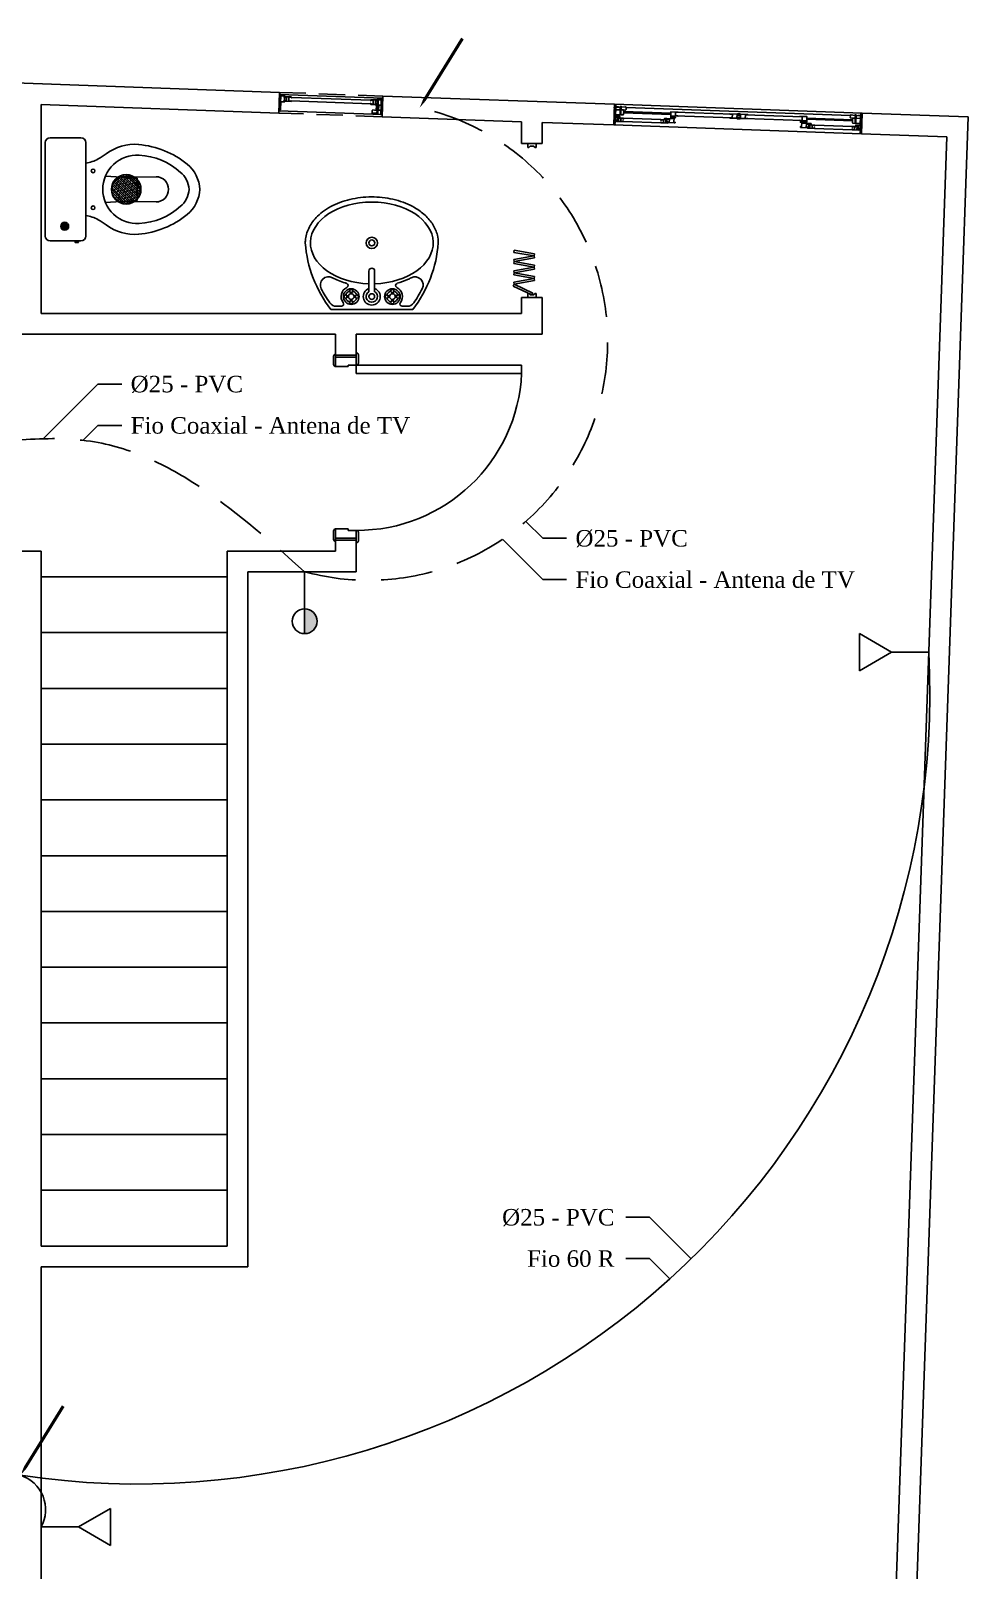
# Model space of a CAD drawing. Header units: millimetres. Extents: x 8900 to 13100, y 733 to 2533.
# Drawn here: x 9525 to 9978, y 1175 to 1920 of the extents above; entities that cross this region are included whole.
import ezdxf
from ezdxf.enums import TextEntityAlignment as Align

# ---------------------------------------------------------------- set-up
doc = ezdxf.new("R2010")
doc.units = ezdxf.units.MM
doc.linetypes.add('DASHED', pattern=[19.05, 12.7, -6.35])
doc.linetypes.add('HIDDEN', pattern=[0.375, 0.25, -0.125])
for name, color, linetype in [('001 - 0.350 Color', 1, 'Continuous'), ('002 - 0.150', 2, 'Continuous'), ('003 - 0.250', 3, 'Continuous'), ('004 - 0.350', 4, 'Continuous'), ('005 - 0.350 Color', 5, 'Continuous'), ('010 - 0.050', 10, 'Continuous')]:
    doc.layers.add(name, color=color, linetype=linetype)
doc.styles.add('style1', font='BOOKOS.TTF')

msp = doc.modelspace()

# ---------------------------------------------------------------- hatches: boundary and pattern name
at = {"layer": '001 - 0.350 Color', "ltscale": 2.5}
msp.add_hatch(color=256, dxfattribs=at).paths.add_polyline_path([(9657.25, 1628.44, 1), (9657.25, 1640.44)])

# ---------------------------------------------------------------- linework, layer by layer
for p, q in [((9657.25, 1640.44), (9657.25, 1658.44)), ((9657.25, 1628.44), (9657.25, 1640.44))]:
    msp.add_line(p, q, dxfattribs=at)
msp.add_circle((9657.25, 1634.44), 6, dxfattribs=at)
at = {"layer": '001 - 0.350 Color', "linetype": 'HIDDEN', "ltscale": 100}
msp.add_arc((9688.13, 1770), 115.75, 254.52484, 77.63857, dxfattribs=at)
msp.add_spline([(9342.25, 1773.44), (9421.91, 1718.8), (9555.57, 1721.27), (9657.25, 1658.44)], degree=3, dxfattribs=at)
at = {"layer": '002 - 0.150', "ltscale": 2.5}
for p, q in [((9412.59, 1898.79), (9645.12, 1890.49)), ((9695.09, 1888.71), (9807.15, 1884.71)), ((9529.75, 1884.6), (9644.77, 1880.5)), ((9529.75, 1783.44), (9529.75, 1884.6)), ((9694.73, 1878.72), (9762.25, 1876.31)), ((9927.07, 1880.43), (9978.34, 1878.61)), ((9949.68, 1057.94), (9978.34, 1878.61)), ((9762.25, 1865.74), (9762.25, 1876.31)), ((9772.25, 1865.74), (9772.25, 1875.95)), ((9772.25, 1875.95), (9806.79, 1874.72)), ((9762.25, 1865.74), (9772.25, 1865.74)), ((9926.71, 1870.44), (9967.99, 1868.97)), ((9940.09, 1069.94), (9967.99, 1868.97)), ((9762.25, 1783.44), (9762.25, 1791.14)), ((9762.25, 1791.14), (9772.25, 1791.14)), ((9772.25, 1773.44), (9772.25, 1791.14)), ((9529.75, 1783.44), (9762.25, 1783.44)), ((9477.25, 1773.44), (9672.25, 1773.44)), ((9672.25, 1763.24), (9672.25, 1773.44)), ((9682.25, 1763.24), (9682.25, 1773.44)), ((9682.25, 1773.44), (9772.25, 1773.44)), ((9672.25, 1668.44), (9672.25, 1673.64)), ((9682.25, 1658.44), (9682.25, 1673.64)), ((9529.75, 1668.44), (9477.25, 1668.44)), ((9529.75, 1331.94), (9529.75, 1668.44)), ((9619.75, 1331.94), (9619.75, 1668.44)), ((9619.75, 1668.44), (9672.25, 1668.44)), ((9529.75, 1655.94), (9619.75, 1655.94)), ((9629.75, 1658.44), (9682.25, 1658.44)), ((9629.75, 1321.94), (9629.75, 1658.44)), ((9529.75, 1628.94), (9619.75, 1628.94)), ((9529.75, 1601.94), (9619.75, 1601.94)), ((9529.75, 1574.94), (9619.75, 1574.94)), ((9529.75, 1547.94), (9619.75, 1547.94)), ((9529.75, 1520.94), (9619.75, 1520.94)), ((9529.75, 1493.94), (9619.75, 1493.94)), ((9529.75, 1466.94), (9619.75, 1466.94)), ((9529.75, 1439.94), (9619.75, 1439.94)), ((9529.75, 1412.94), (9619.75, 1412.94)), ((9529.75, 1385.94), (9619.75, 1385.94)), ((9529.75, 1358.94), (9619.75, 1358.94)), ((9529.75, 1331.94), (9619.75, 1331.94)), ((9529.75, 1069.94), (9529.75, 1321.94)), ((9529.75, 1321.94), (9629.75, 1321.94))]:
    msp.add_line(p, q, dxfattribs=at)
at = {"layer": '002 - 0.150', "linetype": 'DASHED'}
for p, q in [((9645.12, 1890.49), (9644.77, 1880.5)), ((9645.12, 1890.49), (9695.09, 1888.71)), ((9695.09, 1888.71), (9694.73, 1878.72)), ((9694.73, 1878.72), (9644.77, 1880.5))]:
    msp.add_line(p, q, dxfattribs=at)
at = {"layer": '002 - 0.150', "linetype": 'Continuous'}
for p, q in [((9806.79, 1874.72), (9807.15, 1884.71)), ((9926.71, 1870.44), (9927.07, 1880.47))]:
    msp.add_line(p, q, dxfattribs=at)
at = {"layer": '002 - 0.150'}
for p, q in [((9672.25, 1763.24), (9682.25, 1763.24)), ((9672.25, 1673.64), (9682.25, 1673.64))]:
    msp.add_line(p, q, dxfattribs=at)
at = {"layer": '003 - 0.250', "ltscale": 2.5}
for p, q in [((9530.76, 1722.8), (9557.24, 1749.27)), ((9568.73, 1749.27), (9557.24, 1749.27)), ((9550.02, 1722.05), (9557.24, 1729.27)), ((9568.73, 1729.27), (9557.24, 1729.27)), ((9764.27, 1682.81), (9772.47, 1674.61)), ((9752.97, 1674.11), (9772.47, 1654.61)), ((9783.96, 1674.61), (9772.47, 1674.61)), ((9783.96, 1654.61), (9772.47, 1654.61)), ((9824.11, 1345.89), (9812.62, 1345.89)), ((9844.22, 1325.78), (9824.11, 1345.89)), ((9824.11, 1325.89), (9812.62, 1325.89)), ((9833.92, 1316.08), (9824.11, 1325.89))]:
    msp.add_line(p, q, dxfattribs=at)
at = {"layer": '004 - 0.350', "ltscale": 2.5}
for points in [[(9712.91, 1883.07, 0, 7.5, 0), (9724.74, 1902.21, 1.5, 1.5, 0), (9733.61, 1916.57, 1.5, 1.5, 0)], [(9519.75, 1220.94, 0, 7.5, 0), (9531.57, 1240.09, 1.5, 1.5, 0), (9540.44, 1254.44, 1.5, 1.5, 0)]]:
    msp.add_lwpolyline(points, format="xyseb", dxfattribs=at)
at = {"layer": '005 - 0.350 Color', "ltscale": 2.5}
for p, q in [((9925.69, 1628.46), (9941.28, 1619.46)), ((9925.69, 1610.46), (9925.69, 1628.46)), ((9925.69, 1610.46), (9941.28, 1619.46)), ((9941.28, 1619.46), (9959.28, 1619.46)), ((9563.34, 1204.94), (9547.75, 1195.94)), ((9563.34, 1186.94), (9563.34, 1204.94)), ((9547.75, 1195.94), (9529.75, 1195.94)), ((9563.34, 1186.94), (9547.75, 1195.94))]:
    msp.add_line(p, q, dxfattribs=at)
for centre, radius, start, end in [((9576.43, 1600.07), 383.34, 261.49722, 2.89852), ((9514.5, 1204.35), 17.41, 331.13771, 72.46518)]:
    msp.add_arc(centre, radius, start, end, dxfattribs=at)
at = {"layer": '010 - 0.050', "ltscale": 0.5}
for p, q in [((9645.09, 1889.49), (9645.04, 1888.26)), ((9645.76, 1889.47), (9645.09, 1889.49)), ((9645.09, 1889.49), (9695.05, 1887.71)), ((9645.09, 1888.21), (9645.12, 1888.21)), ((9645.17, 1888.26), (9645.19, 1888.68)), ((9645.2, 1888.91), (9645.21, 1889.31)), ((9645.65, 1888.84), (9645.24, 1888.86)), ((9645.24, 1888.73), (9645.66, 1888.71)), ((9645.26, 1889.36), (9645.66, 1889.34)), ((9645.66, 1888.71), (9645.43, 1882.24)), ((9645.54, 1882.1), (9645.68, 1885.97)), ((9645.7, 1888.89), (9645.65, 1888.84)), ((9645.66, 1889.34), (9645.71, 1889.29)), ((9645.68, 1885.97), (9647.48, 1885.9)), ((9645.78, 1888.84), (9645.7, 1888.89)), ((9645.71, 1889.29), (9645.8, 1889.34)), ((9645.78, 1888.76), (9645.78, 1888.84)), ((9647.58, 1888.69), (9645.78, 1888.76)), ((9645.8, 1889.34), (9645.8, 1889.42)), ((9647.23, 1886.03), (9647.25, 1886.57)), ((9647.33, 1886.03), (9647.23, 1886.03)), ((9647.25, 1886.57), (9647.35, 1886.56)), ((9647.31, 1888.05), (9647.32, 1888.58)), ((9647.41, 1888.05), (9647.31, 1888.05)), ((9647.32, 1888.58), (9647.42, 1888.58)), ((9647.34, 1886.14), (9647.33, 1886.03)), ((9647.39, 1886.14), (9647.34, 1886.14)), ((9647.35, 1886.56), (9647.35, 1886.45)), ((9647.35, 1886.45), (9647.4, 1886.45)), ((9647.46, 1888.16), (9647.41, 1888.16)), ((9647.41, 1888.16), (9647.41, 1888.05)), ((9647.42, 1888.58), (9647.42, 1888.47)), ((9647.42, 1888.47), (9647.47, 1888.47)), ((9647.43, 1886.03), (9647.44, 1886.09)), ((9647.53, 1886.02), (9647.43, 1886.03)), ((9647.45, 1886.5), (9647.51, 1888.1)), ((9647.52, 1888.51), (9647.52, 1888.57)), ((9647.52, 1888.57), (9647.62, 1888.57)), ((9647.53, 1885.95), (9647.53, 1886.02)), ((9647.62, 1888.57), (9647.63, 1888.64)), ((9647.77, 1886.09), (9647.78, 1886.59)), ((9647.86, 1886.04), (9647.81, 1886.04)), ((9647.83, 1887.99), (9647.85, 1888.49)), ((9647.84, 1886.64), (9647.86, 1886.64)), ((9647.87, 1886.18), (9647.86, 1886.04)), ((9650.67, 1886.08), (9647.87, 1886.18)), ((9647.9, 1887.94), (9647.88, 1887.94)), ((9647.9, 1886.59), (9647.89, 1886.3)), ((9647.89, 1886.3), (9648.4, 1886.28)), ((9647.9, 1888.54), (9647.95, 1888.53)), ((9647.95, 1888.53), (9647.95, 1888.39)), ((9647.95, 1888.39), (9650.75, 1888.29)), ((9647.96, 1888.27), (9647.95, 1887.98)), ((9648.47, 1888.26), (9647.96, 1888.27)), ((9648.4, 1886.28), (9648.47, 1888.26)), ((9649.64, 1888.21), (9649.57, 1886.24)), ((9649.57, 1886.24), (9650.65, 1886.2)), ((9650.72, 1888.18), (9649.64, 1888.21)), ((9650.65, 1886.2), (9650.67, 1886.59)), ((9650.67, 1886.59), (9650.79, 1886.58)), ((9650.71, 1887.79), (9650.72, 1888.18)), ((9650.83, 1887.78), (9650.71, 1887.79)), ((9650.79, 1886.58), (9650.77, 1886.17)), ((9689.15, 1884.96), (9650.78, 1886.33)), ((9650.84, 1888.19), (9650.83, 1887.78)), ((9689.21, 1886.66), (9650.84, 1888.03)), ((9689.22, 1886.82), (9689.2, 1886.41)), ((9689.2, 1886.41), (9689.32, 1886.41)), ((9692.12, 1886.82), (9689.32, 1886.92)), ((9689.32, 1886.41), (9689.34, 1886.8)), ((9689.34, 1886.8), (9690.42, 1886.76)), ((9690.42, 1886.76), (9690.35, 1884.78)), ((9691.52, 1884.74), (9691.59, 1886.72)), ((9691.59, 1886.72), (9692.1, 1886.7)), ((9692.1, 1886.7), (9692.09, 1886.41)), ((9692.13, 1886.96), (9692.12, 1886.82)), ((9692.18, 1886.96), (9692.13, 1886.96)), ((9692.13, 1886.36), (9692.15, 1886.36)), ((9692.21, 1886.41), (9692.22, 1886.91)), ((9692.46, 1886.97), (9692.46, 1887.04)), ((9692.56, 1886.97), (9692.46, 1886.97)), ((9692.48, 1884.89), (9692.54, 1886.5)), ((9692.51, 1887.09), (9694.31, 1887.03)), ((9692.55, 1886.91), (9692.56, 1886.97)), ((9692.59, 1886.55), (9692.64, 1886.54)), ((9692.65, 1886.85), (9692.6, 1886.86)), ((9692.64, 1886.54), (9692.64, 1886.43)), ((9692.64, 1886.43), (9692.74, 1886.43)), ((9692.66, 1886.97), (9692.65, 1886.85)), ((9692.76, 1886.96), (9692.66, 1886.97)), ((9692.74, 1886.43), (9692.76, 1886.96)), ((9692.91, 1886.96), (9692.82, 1884.41)), ((9694.31, 1886.91), (9692.91, 1886.96)), ((9694.43, 1886.97), (9694.2, 1880.5)), ((9694.21, 1884.36), (9694.31, 1886.91)), ((9694.31, 1887.11), (9694.4, 1887.15)), ((9694.31, 1887.03), (9694.31, 1887.11)), ((9694.33, 1887.61), (9694.33, 1887.69)), ((9694.41, 1887.55), (9694.33, 1887.61)), ((9694.38, 1887.73), (9695.05, 1887.71)), ((9694.4, 1887.15), (9694.45, 1887.1)), ((9694.47, 1887.6), (9694.41, 1887.55)), ((9694.85, 1886.96), (9694.43, 1886.97)), ((9694.45, 1887.1), (9694.85, 1887.09)), ((9694.87, 1887.59), (9694.47, 1887.6)), ((9694.88, 1886.49), (9694.9, 1886.91)), ((9694.9, 1887.14), (9694.92, 1887.54)), ((9694.96, 1886.43), (9694.93, 1886.43)), ((9695.05, 1887.71), (9695.01, 1886.48)), ((9644.84, 1882.73), (9644.8, 1881.5)), ((9644.8, 1881.5), (9645.47, 1881.47)), ((9644.8, 1881.5), (9694.77, 1879.72)), ((9644.93, 1882.77), (9644.9, 1882.77)), ((9644.94, 1881.67), (9644.95, 1882.07)), ((9644.96, 1882.3), (9644.97, 1882.72)), ((9645.39, 1881.61), (9644.99, 1881.62)), ((9645, 1882.12), (9645.41, 1882.11)), ((9645.43, 1882.24), (9645.01, 1882.25)), ((9645.44, 1881.65), (9645.39, 1881.61)), ((9645.41, 1882.11), (9645.45, 1882.05)), ((9645.52, 1881.6), (9645.44, 1881.65)), ((9645.45, 1882.05), (9645.54, 1882.1)), ((9645.52, 1881.52), (9645.52, 1881.6)), ((9689.16, 1885.21), (9689.15, 1884.8)), ((9689.28, 1885.21), (9689.16, 1885.21)), ((9689.24, 1884.7), (9692.04, 1884.6)), ((9689.27, 1884.82), (9689.28, 1885.21)), ((9690.35, 1884.78), (9689.27, 1884.82)), ((9689.91, 1880.68), (9689.94, 1881.68)), ((9691.88, 1880.53), (9690.23, 1880.37)), ((9690.29, 1881.97), (9691.92, 1881.7)), ((9692.03, 1884.72), (9691.52, 1884.74)), ((9691.65, 1884.61), (9691.64, 1884.35)), ((9691.78, 1884.15), (9692, 1884.08)), ((9692, 1884.08), (9691.93, 1881.94)), ((9691.93, 1881.94), (9692.3, 1881.93)), ((9692.02, 1884.47), (9692.02, 1884.6)), ((9692.24, 1884.4), (9692.02, 1884.47)), ((9692.04, 1885.01), (9692.03, 1884.72)), ((9692.04, 1884.6), (9692.04, 1884.46)), ((9692.04, 1884.46), (9692.09, 1884.46)), ((9692.11, 1885.06), (9692.09, 1885.06)), ((9692.09, 1880.33), (9692.29, 1880.32)), ((9692.14, 1884.51), (9692.16, 1885.01)), ((9692.15, 1881.89), (9692.35, 1881.88)), ((9692.43, 1884.1), (9692.29, 1880.32)), ((9692.29, 1880.32), (9692.69, 1880.3)), ((9692.3, 1881.93), (9692.38, 1884.2)), ((9692.36, 1884.35), (9692.37, 1884.42)), ((9692.37, 1884.42), (9692.47, 1884.42)), ((9692.77, 1882.49), (9692.37, 1882.5)), ((9694.21, 1884.24), (9692.41, 1884.3)), ((9692.83, 1884.09), (9692.43, 1884.1)), ((9692.47, 1884.42), (9692.47, 1884.48)), ((9692.52, 1884.53), (9692.57, 1884.53)), ((9692.58, 1884.84), (9692.53, 1884.84)), ((9692.57, 1884.53), (9692.57, 1884.42)), ((9692.57, 1884.42), (9692.67, 1884.41)), ((9692.68, 1884.95), (9692.58, 1884.95)), ((9692.58, 1884.95), (9692.58, 1884.84)), ((9692.67, 1884.41), (9692.68, 1884.95)), ((9692.69, 1880.3), (9692.83, 1884.09)), ((9692.76, 1882.09), (9693.01, 1882.08)), ((9692.82, 1884.41), (9694.21, 1884.36)), ((9692.83, 1884.09), (9693.08, 1884.08)), ((9693.01, 1881.88), (9693.09, 1884.28)), ((9694.12, 1881.84), (9693.01, 1881.88)), ((9693.09, 1884.28), (9694.21, 1884.24)), ((9694.05, 1879.87), (9694.14, 1879.92)), ((9694.05, 1879.79), (9694.05, 1879.87)), ((9694.07, 1880.37), (9694.21, 1884.24)), ((9694.16, 1880.32), (9694.07, 1880.37)), ((9694.77, 1879.72), (9694.1, 1879.74)), ((9694.14, 1879.92), (9694.19, 1879.87)), ((9694.21, 1880.37), (9694.16, 1880.32)), ((9694.19, 1879.87), (9694.59, 1879.85)), ((9694.2, 1880.5), (9694.62, 1880.48)), ((9694.61, 1880.35), (9694.21, 1880.37)), ((9694.65, 1879.9), (9694.66, 1880.3)), ((9694.67, 1880.53), (9694.68, 1880.95)), ((9694.73, 1881), (9694.76, 1881)), ((9694.81, 1880.94), (9694.77, 1879.72))]:
    msp.add_line(p, q, dxfattribs=at)
at = {"layer": '010 - 0.050'}
for p, q in [((9807.15, 1884.71), (9927.07, 1880.43)), ((9807.79, 1882.09), (9809.89, 1882.01)), ((9807.84, 1883.38), (9809.99, 1883.3)), ((9809.99, 1883.3), (9807.84, 1883.38)), ((9811.64, 1881.2), (9834.47, 1880.39)), ((9811.64, 1880.62), (9834.45, 1879.81)), ((9812.79, 1883.2), (9921.33, 1879.33)), ((9836.71, 1879.16), (9864.15, 1878.19)), ((9836.78, 1880.86), (9864.21, 1879.89)), ((9924.13, 1879.23), (9926.28, 1879.15)), ((9926.71, 1870.44), (9806.79, 1874.72)), ((9811.45, 1876.34), (9829.62, 1875.69)), ((9900.24, 1877.46), (9922.29, 1876.67)), ((9900.26, 1878.04), (9922.33, 1877.25)), ((9922.18, 1872.39), (9904.01, 1873.04)), ((9926.24, 1877.86), (9924.14, 1877.94)), ((9531.75, 1843.55), (9531.75, 1866.17)), ((9534.13, 1868.55), (9549.01, 1868.55)), ((9551.39, 1843.55), (9551.39, 1866.17)), ((9576.28, 1848.98), (9560.87, 1849.99)), ((9568.45, 1850.25), (9564.22, 1846.02)), ((9566.34, 1848.99), (9565.25, 1847.9)), ((9575.83, 1838.36), (9565.73, 1848.46)), ((9576.38, 1838.95), (9566.32, 1849.01)), ((9568.05, 1849.55), (9566.63, 1848.13)), ((9576.87, 1839.6), (9566.97, 1849.5)), ((9577.29, 1840.31), (9567.68, 1849.92)), ((9569.18, 1848.42), (9567.76, 1847)), ((9569.75, 1850.12), (9568.33, 1848.7)), ((9577.63, 1841.1), (9568.48, 1850.26)), ((9577.89, 1841.98), (9569.35, 1850.52)), ((9570.89, 1848.99), (9569.47, 1847.57)), ((9571.44, 1850.68), (9570.04, 1849.27)), ((9578.04, 1842.97), (9570.34, 1850.67)), ((9578.06, 1843.25), (9570.62, 1850.69)), ((9572.59, 1849.55), (9571.17, 1848.13)), ((9576.28, 1849.5), (9571.41, 1849.83)), ((9578.05, 1844.1), (9571.47, 1850.67)), ((9572.44, 1850.53), (9571.74, 1849.84)), ((9573.73, 1848.42), (9572.31, 1847)), ((9577.8, 1845.48), (9572.86, 1850.43)), ((9574.12, 1849.94), (9572.88, 1848.7)), ((9575.43, 1848.99), (9574.01, 1847.57)), ((9574.84, 1849.53), (9574.58, 1849.27)), ((9576.78, 1847.64), (9575.01, 1849.41)), ((9576.08, 1848.49), (9575.72, 1848.13)), ((9576.28, 1849.5), (9585.42, 1849.67)), ((9576.28, 1848.98), (9576.28, 1843.55)), ((9531.75, 1843.55), (9531.75, 1820.93)), ((9551.39, 1843.55), (9551.39, 1820.93)), ((9570.97, 1836.41), (9563.78, 1843.59)), ((9564.64, 1843.87), (9563.8, 1843.03)), ((9565.21, 1845.58), (9563.81, 1844.18)), ((9572.02, 1836.49), (9563.87, 1844.65)), ((9569.73, 1836.51), (9563.88, 1842.36)), ((9564.07, 1842.17), (9563.94, 1842.04)), ((9572.95, 1836.7), (9564.07, 1845.57)), ((9565.78, 1847.28), (9564.35, 1845.86)), ((9565.78, 1842.74), (9564.35, 1841.31)), ((9573.78, 1837), (9564.38, 1846.41)), ((9573.78, 1837), (9564.38, 1846.41)), ((9565.21, 1841.03), (9564.53, 1840.36)), ((9574.53, 1837.39), (9564.76, 1847.16)), ((9566.34, 1844.44), (9564.92, 1843.02)), ((9575.21, 1837.84), (9565.21, 1847.84)), ((9566.91, 1846.14), (9565.49, 1844.72)), ((9566.91, 1841.6), (9565.49, 1840.18)), ((9567.48, 1847.85), (9566.06, 1846.43)), ((9567.48, 1843.3), (9566.06, 1841.88)), ((9569.75, 1841.03), (9566.59, 1837.87)), ((9568.05, 1845.01), (9566.63, 1843.59)), ((9568.62, 1846.71), (9567.2, 1845.29)), ((9568.62, 1842.17), (9567.2, 1840.75)), ((9569.18, 1843.87), (9567.76, 1842.45)), ((9569.75, 1845.58), (9568.33, 1844.16)), ((9569.75, 1841.03), (9568.33, 1839.61)), ((9570.32, 1847.28), (9568.9, 1845.86)), ((9570.32, 1842.74), (9568.9, 1841.31)), ((9570.89, 1844.44), (9569.47, 1843.02)), ((9571.46, 1846.14), (9570.04, 1844.72)), ((9571.46, 1841.6), (9570.04, 1840.18)), ((9572.03, 1847.85), (9570.6, 1846.43)), ((9572.03, 1843.3), (9570.6, 1841.88)), ((9572.59, 1845.01), (9571.17, 1843.59)), ((9573.16, 1846.71), (9571.74, 1845.29)), ((9573.16, 1842.17), (9571.74, 1840.75)), ((9573.73, 1843.87), (9572.31, 1842.45)), ((9574.3, 1845.58), (9572.88, 1844.16)), ((9574.3, 1841.03), (9572.88, 1839.61)), ((9574.87, 1847.28), (9573.45, 1845.86)), ((9574.87, 1842.74), (9573.45, 1841.31)), ((9575.43, 1844.44), (9574.01, 1843.02)), ((9576, 1846.14), (9574.58, 1844.72)), ((9576, 1841.6), (9574.58, 1840.18)), ((9576.57, 1847.85), (9575.15, 1846.43)), ((9576.57, 1843.3), (9575.15, 1841.88)), ((9577.14, 1845.01), (9575.72, 1843.59)), ((9576.28, 1838.13), (9576.28, 1843.55)), ((9577.45, 1846.46), (9576.29, 1845.29)), ((9577.71, 1842.17), (9576.29, 1840.75)), ((9577.06, 1847.2), (9576.86, 1847)), ((9578.07, 1843.66), (9576.86, 1842.45)), ((9577.97, 1844.71), (9577.42, 1844.16)), ((9576.28, 1838.13), (9560.81, 1837.11)), ((9568.12, 1836.98), (9564.35, 1840.75)), ((9566.34, 1839.89), (9565.43, 1838.98)), ((9567.48, 1838.76), (9566.59, 1837.87)), ((9568.05, 1840.46), (9566.63, 1839.04)), ((9569.18, 1839.33), (9567.76, 1837.91)), ((9568.62, 1837.62), (9568.02, 1837.03)), ((9570.32, 1838.19), (9568.9, 1836.77)), ((9570.89, 1839.89), (9569.47, 1838.47)), ((9572.03, 1838.76), (9570.6, 1837.34)), ((9571.46, 1837.05), (9570.81, 1836.41)), ((9572.59, 1840.46), (9571.17, 1839.04)), ((9576.28, 1837.6), (9571.41, 1837.28)), ((9573.16, 1837.62), (9572.04, 1836.5)), ((9573.73, 1839.33), (9572.31, 1837.91)), ((9574.87, 1838.19), (9573.61, 1836.93)), ((9575.43, 1839.89), (9574.01, 1838.47)), ((9577.14, 1840.46), (9575.72, 1839.04)), ((9576.28, 1837.6), (9585.42, 1837.44)), ((9541.16, 1827.6), (9539.26, 1825.7)), ((9540.93, 1827.59), (9539.27, 1825.92)), ((9541.36, 1827.59), (9539.27, 1825.5)), ((9541.54, 1827.56), (9539.29, 1825.32)), ((9541.58, 1823.84), (9539.3, 1826.11)), ((9540.67, 1827.54), (9539.32, 1826.19)), ((9541.71, 1827.52), (9539.34, 1825.15)), ((9541.75, 1823.88), (9539.35, 1826.28)), ((9541.86, 1827.47), (9539.39, 1824.99)), ((9541.9, 1823.94), (9539.41, 1826.43)), ((9540.34, 1827.41), (9539.44, 1826.52)), ((9542.01, 1827.4), (9539.46, 1824.85)), ((9542.04, 1824.01), (9539.47, 1826.58)), ((9542.15, 1827.33), (9539.53, 1824.71)), ((9542.18, 1824.08), (9539.55, 1826.71)), ((9542.27, 1827.24), (9539.61, 1824.58)), ((9542.3, 1824.17), (9539.64, 1826.83)), ((9542.39, 1827.15), (9539.71, 1824.47)), ((9542.42, 1824.26), (9539.73, 1826.95)), ((9542.5, 1827.05), (9539.81, 1824.36)), ((9542.53, 1824.36), (9539.83, 1827.06)), ((9542.6, 1826.94), (9539.92, 1824.25)), ((9542.63, 1824.48), (9539.94, 1827.16)), ((9542.7, 1826.82), (9540.03, 1824.16)), ((9542.72, 1824.59), (9540.06, 1827.25)), ((9542.78, 1826.7), (9540.16, 1824.08)), ((9542.8, 1824.72), (9540.19, 1827.33)), ((9542.86, 1826.56), (9540.29, 1824)), ((9542.87, 1824.86), (9540.33, 1827.41)), ((9542.92, 1826.42), (9540.44, 1823.93)), ((9542.94, 1825.01), (9540.47, 1827.47)), ((9542.98, 1826.27), (9540.59, 1823.88)), ((9542.99, 1825.16), (9540.63, 1827.52)), ((9543.02, 1826.1), (9540.76, 1823.83)), ((9543.03, 1825.33), (9540.8, 1827.56)), ((9543.06, 1825.52), (9540.98, 1827.59)), ((9543.07, 1825.72), (9541.19, 1827.6)), ((9543.05, 1825.94), (9541.41, 1827.58)), ((9543, 1826.21), (9541.68, 1827.53)), ((9542.86, 1826.55), (9542.02, 1827.39)), ((9534.13, 1818.55), (9549.01, 1818.55)), ((9534.13, 1818.55), (9534.13, 1818.55)), ((9534.13, 1818.55), (9534.13, 1818.55)), ((9541.21, 1823.79), (9539.26, 1825.74)), ((9541.4, 1823.81), (9539.27, 1825.93)), ((9540.99, 1823.8), (9539.27, 1825.52)), ((9540.74, 1823.84), (9539.31, 1825.27)), ((9540.43, 1823.94), (9539.4, 1824.96)), ((9543.05, 1825.92), (9540.94, 1823.8)), ((9543.07, 1825.72), (9541.14, 1823.79)), ((9543.06, 1825.5), (9541.36, 1823.8)), ((9543.01, 1825.25), (9541.61, 1823.84)), ((9542.91, 1824.93), (9541.93, 1823.95)), ((9546.2, 1818.55), (9546.2, 1817.98)), ((9547.8, 1818.55), (9547.8, 1817.98)), ((9546.2, 1817.98), (9547.8, 1817.98)), ((9546.44, 1817.74), (9547.56, 1817.74)), ((9688.38, 1794.01), (9688.38, 1804.01)), ((9691.13, 1804.01), (9691.13, 1794.01)), ((9678.47, 1791.98), (9677.72, 1791.98)), ((9678.46, 1791.29), (9677.72, 1791.29)), ((9679.44, 1792.96), (9679.44, 1793.69)), ((9679.44, 1790.32), (9679.44, 1789.57)), ((9680.13, 1792.95), (9680.13, 1793.69)), ((9680.13, 1790.31), (9680.13, 1789.57)), ((9681.1, 1791.29), (9681.84, 1791.29)), ((9681.11, 1791.98), (9681.84, 1791.98)), ((9698.4, 1791.98), (9697.66, 1791.98)), ((9698.39, 1791.29), (9697.66, 1791.29)), ((9699.38, 1792.96), (9699.38, 1793.69)), ((9699.38, 1790.32), (9699.38, 1789.57)), ((9700.06, 1792.95), (9700.06, 1793.69)), ((9700.06, 1790.31), (9700.06, 1789.57)), ((9701.04, 1791.29), (9701.78, 1791.29)), ((9701.05, 1791.98), (9701.78, 1791.98)), ((9709.55, 1785.44), (9669.95, 1785.44)), ((9675.01, 1786.93), (9672.69, 1786.93)), ((9706.81, 1786.93), (9704.49, 1786.93)), ((9671.25, 1762.74), (9671.25, 1758.74)), ((9672.25, 1763.24), (9672.25, 1757.74)), ((9682.25, 1762.24), (9672.25, 1762.24)), ((9683.25, 1763.44), (9683.25, 1759.44)), ((9678.25, 1757.74), (9672.25, 1757.74)), ((9672.25, 1757.74), (9672.25, 1757.74)), ((9678.25, 1758.44), (9678.25, 1757.74)), ((9682.25, 1758.44), (9682.25, 1758.44)), ((9682.25, 1758.44), (9762.25, 1758.44)), ((9682.25, 1754.44), (9762.25, 1754.44)), ((9762.25, 1758.44), (9762.25, 1754.44)), ((9671.25, 1674.14), (9671.25, 1678.14)), ((9678.25, 1679.14), (9672.25, 1679.14)), ((9672.25, 1679.14), (9672.25, 1673.64)), ((9678.25, 1679.14), (9678.25, 1678.44)), ((9682.25, 1678.44), (9678.25, 1678.44)), ((9682.25, 1678.44), (9682.25, 1673.64)), ((9683.25, 1673.44), (9683.25, 1677.44)), ((9682.25, 1674.64), (9672.25, 1674.64))]:
    msp.add_line(p, q, dxfattribs=at)
at = {"layer": '010 - 0.050', "ltscale": 2.5}
for p, q in [((9765.25, 1865.74), (9765.25, 1863.74)), ((9765.25, 1863.74), (9765.75, 1863.74)), ((9765.75, 1863.74), (9766.46, 1864.45)), ((9768.04, 1864.45), (9766.46, 1864.45)), ((9768.75, 1863.74), (9768.04, 1864.45)), ((9769.25, 1863.74), (9768.75, 1863.74)), ((9769.25, 1865.74), (9769.25, 1863.74)), ((9758.45, 1813.05), (9758.62, 1814.03)), ((9768.29, 1811.31), (9758.45, 1813.05)), ((9768.29, 1811.31), (9758.45, 1809.57)), ((9768.47, 1812.29), (9758.62, 1814.03)), ((9768.29, 1811.31), (9768.47, 1812.29)), ((9768.29, 1811.31), (9768.47, 1810.32)), ((9758.45, 1809.57), (9758.62, 1808.59)), ((9758.45, 1807.6), (9758.62, 1808.59)), ((9768.29, 1805.87), (9758.45, 1807.6)), ((9768.29, 1805.87), (9758.45, 1804.13)), ((9758.45, 1804.13), (9758.62, 1803.14)), ((9768.47, 1810.32), (9758.62, 1808.59)), ((9768.47, 1806.85), (9758.62, 1808.59)), ((9768.47, 1804.88), (9758.62, 1803.14)), ((9768.29, 1805.87), (9768.47, 1806.85)), ((9768.29, 1805.87), (9768.47, 1804.88)), ((9758.19, 1796.66), (9758.61, 1797.57)), ((9767.25, 1792.44), (9758.19, 1796.66)), ((9758.45, 1802.16), (9758.62, 1803.14)), ((9768.29, 1800.42), (9758.45, 1802.16)), ((9768.29, 1800.42), (9758.45, 1798.69)), ((9758.45, 1798.69), (9758.62, 1797.7)), ((9767.67, 1793.34), (9758.61, 1797.57)), ((9768.47, 1801.41), (9758.62, 1803.14)), ((9768.47, 1799.44), (9758.62, 1797.7)), ((9768.29, 1800.42), (9768.47, 1801.41)), ((9768.29, 1800.42), (9768.47, 1799.44)), ((9765.25, 1793.14), (9765.75, 1793.14)), ((9765.25, 1791.14), (9765.25, 1793.14)), ((9765.75, 1793.14), (9766.46, 1792.44)), ((9768.04, 1792.44), (9766.46, 1792.44)), ((9767.25, 1792.44), (9767.67, 1793.34)), ((9768.75, 1793.14), (9768.04, 1792.44)), ((9769.25, 1793.14), (9768.75, 1793.14)), ((9769.25, 1791.14), (9769.25, 1793.14)), ((9682.25, 1763.24), (9682.25, 1758.44)), ((9678.25, 1758.44), (9682.25, 1758.44)), ((9682.25, 1758.44), (9682.25, 1754.44))]:
    msp.add_line(p, q, dxfattribs=at)
at = {"layer": '010 - 0.050'}
for points in [[(9807.67, 1878.75), (9808.67, 1878.71), (9808.68, 1878.85), (9807.68, 1878.89), (9807.84, 1883.41), (9809.1, 1883.36), (9809.1, 1883.5), (9807.84, 1883.55), (9807.76, 1883.6), (9807.71, 1883.55), (9807.25, 1883.57), (9807.26, 1884.07), (9807.73, 1884.05), (9807.77, 1884), (9807.86, 1884.05), (9807.87, 1884.19), (9807.13, 1884.21), (9807.08, 1882.93), (9807.22, 1882.93), (9807.24, 1883.43), (9807.69, 1883.41), (9807.42, 1875.98), (9806.97, 1875.99), (9806.99, 1876.49), (9806.85, 1876.5), (9806.81, 1875.22), (9807.55, 1875.19), (9807.55, 1875.33), (9807.47, 1875.39), (9807.42, 1875.34), (9806.95, 1875.35), (9806.97, 1875.85), (9807.43, 1875.84), (9807.48, 1875.78), (9807.57, 1875.83), (9807.61, 1876.85), (9808.61, 1876.82), (9808.61, 1876.96), (9807.61, 1876.99)], [(9926.12, 1874.52), (9925.12, 1874.56), (9925.12, 1874.7), (9926.12, 1874.66), (9926.28, 1879.18), (9925.03, 1879.23), (9925.03, 1879.37), (9926.29, 1879.32), (9926.38, 1879.37), (9926.43, 1879.32), (9926.89, 1879.3), (9926.91, 1879.8), (9926.44, 1879.82), (9926.39, 1879.77), (9926.31, 1879.82), (9926.31, 1879.96), (9927.05, 1879.94), (9927.01, 1878.66), (9926.87, 1878.66), (9926.88, 1879.16), (9926.43, 1879.18), (9926.17, 1871.74), (9926.62, 1871.73), (9926.64, 1872.22), (9926.78, 1872.22), (9926.73, 1870.94), (9925.99, 1870.97), (9926, 1871.11), (9926.08, 1871.15), (9926.13, 1871.1), (9926.6, 1871.09), (9926.61, 1871.59), (9926.15, 1871.6), (9926.1, 1871.55), (9926.01, 1871.61), (9926.05, 1872.63), (9925.05, 1872.66), (9925.06, 1872.8), (9926.06, 1872.77)]]:
    msp.add_lwpolyline(points, close=True, dxfattribs=at)
for points in [[(9807.71, 1879.69), (9811.22, 1879.56, 0.357337), (9811.52, 1879.79, 0.099331), (9811.59, 1881.71, 0.357337), (9811.3, 1881.96), (9810.35, 1882)], [(9810.55, 1882.02), (9810.35, 1882.02), (9810.4, 1883.6), (9810.6, 1883.59), (9810.6, 1883.52, 0.453094), (9810.76, 1883.36), (9812.46, 1883.52, -0.453094), (9812.79, 1883.22), (9812.76, 1882.22, -0.453094), (9812.41, 1881.93), (9810.72, 1882.21, 0.453094), (9810.55, 1882.07), (9810.55, 1882.02)], [(9923.49, 1877.99), (9923.68, 1877.98), (9923.74, 1879.56), (9923.54, 1879.57), (9923.54, 1879.49, -0.453094), (9923.36, 1879.35), (9921.68, 1879.63, 0.453094), (9921.33, 1879.34), (9921.3, 1878.34, 0.453094), (9921.62, 1878.03), (9923.32, 1878.2, -0.453094), (9923.49, 1878.04), (9923.49, 1877.99)], [(9926.15, 1875.46), (9922.64, 1875.59, -0.357337), (9922.36, 1875.84, -0.099331), (9922.43, 1877.76, -0.357337), (9922.73, 1877.99), (9923.68, 1877.95)]]:
    msp.add_lwpolyline(points, format="xyb", dxfattribs=at)
for points in [[(9808.79, 1878.71), (9809, 1878.7), (9808.99, 1878.35), (9809.24, 1878.34), (9809.24, 1878.44), (9809.11, 1878.45), (9809.12, 1878.7), (9809.67, 1878.68), (9809.66, 1878.43), (9809.54, 1878.43), (9809.53, 1878.33), (9809.78, 1878.32), (9809.8, 1878.79), (9808.68, 1878.83), (9808.67, 1878.67), (9808.52, 1878.68), (9808.52, 1878.71), (9808.27, 1878.72), (9807.91, 1878.64, 1), (9807.94, 1878.52), (9808.28, 1878.6), (9808.67, 1878.58), (9808.61, 1877.09), (9808.23, 1877.1), (9807.89, 1877.2, 1), (9807.86, 1877.09), (9808.21, 1876.98), (9808.46, 1876.97), (9808.46, 1877), (9808.61, 1877), (9808.61, 1876.84), (9808.73, 1876.83)], [(9835.52, 1878.59), (9835.51, 1878.49), (9835.39, 1878.49), (9835.38, 1878.36), (9835.93, 1878.34), (9835.94, 1878.47), (9835.81, 1878.48), (9835.82, 1878.58), (9836.37, 1878.56, -0.414214), (9836.68, 1878.22), (9836.56, 1878.22), (9836.56, 1878.22, 0.414214), (9836.37, 1878.44), (9836.07, 1878.45), (9835.98, 1875.84), (9836.27, 1875.83, 0.414214), (9836.48, 1876.03), (9836.48, 1876.03), (9836.6, 1876.02), (9836.6, 1876.02, -0.414214), (9836.27, 1875.71), (9832.49, 1875.84), (9832.49, 1875.96), (9833.69, 1875.92), (9833.75, 1877.68), (9832.55, 1877.72), (9832.56, 1877.84), (9835.92, 1877.72), (9835.94, 1878.17), (9835.24, 1878.26), (9835.25, 1878.42), (9834.61, 1878.5, -0.957391), (9834.62, 1878.62)], [(9835.85, 1878.2, 0.957391), (9835.86, 1878.31), (9835.26, 1878.39, -0.388979), (9835.22, 1878.44), (9835.22, 1878.52, 0.39085), (9835.18, 1878.57), (9834.6, 1878.64, -0.39085), (9834.56, 1878.69), (9834.57, 1879.04, -0.414214), (9834.62, 1879.09), (9837.91, 1878.97), (9837.91, 1879.09), (9836.71, 1879.13), (9836.78, 1880.89), (9837.98, 1880.85), (9837.98, 1880.97), (9834.49, 1881.1), (9834.4, 1878.42, 0.414214), (9834.56, 1878.24), (9834.67, 1878.24), (9834.67, 1878.34), (9834.54, 1878.34), (9834.55, 1878.47), (9835.1, 1878.45), (9835.09, 1878.32), (9834.97, 1878.33), (9834.97, 1878.23)], [(9866.43, 1878.12), (9866.64, 1877.9, 0.668179), (9866.73, 1877.93), (9866.75, 1878.49), (9866.87, 1878.49), (9866.87, 1878.34), (9867.1, 1878.38), (9867.1, 1878.45, -0.668179), (9867.15, 1878.47), (9867.22, 1878.39), (9867.68, 1878.46, -1), (9867.69, 1878.34), (9866.86, 1878.22), (9866.84, 1877.74), (9866.62, 1877.75), (9866.43, 1877.95), (9862.94, 1878.08), (9862.95, 1878.2), (9864.14, 1878.16), (9864.21, 1879.92), (9863.01, 1879.96), (9863.01, 1880.08), (9866.5, 1879.95), (9866.71, 1880.15), (9866.93, 1880.14), (9866.91, 1879.66), (9867.73, 1879.48, -1), (9867.71, 1879.36), (9867.26, 1879.46), (9867.18, 1879.39, -0.668179), (9867.13, 1879.41), (9867.14, 1879.49), (9866.91, 1879.54), (9866.9, 1879.39), (9866.78, 1879.39), (9866.8, 1879.96, 0.668179), (9866.72, 1879.99), (9866.49, 1879.78)], [(9867.92, 1879.92), (9867.91, 1879.6), (9867.79, 1879.61), (9867.8, 1879.76), (9867.67, 1879.76), (9867.68, 1879.86), (9867.8, 1879.86), (9867.8, 1879.99), (9867.26, 1880.01), (9867.25, 1879.88), (9867.38, 1879.87), (9867.37, 1879.77), (9867.13, 1879.78), (9867.14, 1880.13), (9868.03, 1880.1), (9868.22, 1879.89), (9871.71, 1879.77), (9871.71, 1879.65), (9870.51, 1879.69), (9870.45, 1877.93), (9871.65, 1877.89), (9871.64, 1877.77), (9868.15, 1877.89), (9867.95, 1877.7), (9867.05, 1877.73), (9867.07, 1878.08), (9867.31, 1878.07), (9867.31, 1877.97), (9867.18, 1877.98), (9867.18, 1877.85), (9867.73, 1877.83), (9867.73, 1877.96), (9867.61, 1877.96), (9867.61, 1878.06), (9867.74, 1878.06), (9867.74, 1878.21), (9867.86, 1878.2), (9867.85, 1877.89, 0.668179), (9867.93, 1877.85), (9868.16, 1878.06), (9868.22, 1879.72), (9868.01, 1879.95, 0.668179)], [(9896.73, 1876.99), (9897.93, 1876.95), (9897.99, 1878.71), (9896.79, 1878.75), (9896.79, 1878.87), (9900.28, 1878.75), (9900.19, 1876.07, -0.414214), (9900.01, 1875.91), (9899.9, 1875.91), (9899.91, 1876.01), (9900.03, 1876.01), (9900.04, 1876.14), (9899.49, 1876.16), (9899.48, 1876.03), (9899.61, 1876.02), (9899.61, 1875.92), (9898.72, 1875.95, -0.957391), (9898.72, 1876.07), (9899.32, 1876.1, 0.388979), (9899.37, 1876.15), (9899.37, 1876.23, -0.39085), (9899.42, 1876.28), (9900, 1876.3, 0.39085), (9900.05, 1876.35), (9900.06, 1876.71, 0.414214), (9900.01, 1876.76), (9896.72, 1876.87)], [(9832.43, 1877.73), (9832.22, 1877.73), (9832.21, 1877.38), (9831.97, 1877.39), (9831.97, 1877.49), (9832.09, 1877.49), (9832.1, 1877.74), (9831.55, 1877.76), (9831.54, 1877.51), (9831.67, 1877.5), (9831.67, 1877.4), (9831.42, 1877.41), (9831.44, 1877.88), (9832.56, 1877.84), (9832.55, 1877.68), (9832.7, 1877.68), (9832.7, 1877.71), (9832.95, 1877.7), (9833.3, 1877.59, -1), (9833.27, 1877.48), (9832.93, 1877.58), (9832.55, 1877.59), (9832.49, 1876.09), (9832.88, 1876.08), (9833.22, 1876.16, -1), (9833.25, 1876.04), (9832.89, 1875.96), (9832.64, 1875.97), (9832.64, 1876), (9832.49, 1876), (9832.49, 1875.84), (9832.37, 1875.85)], [(9898.34, 1876.35), (9898.33, 1876.25), (9898.46, 1876.24), (9898.45, 1876.11), (9897.9, 1876.13), (9897.91, 1876.26), (9898.03, 1876.26), (9898.04, 1876.36), (9897.48, 1876.38, 0.414214), (9897.14, 1876.06), (9897.26, 1876.06), (9897.26, 1876.06, -0.414214), (9897.48, 1876.26), (9897.77, 1876.25), (9897.68, 1873.64), (9897.38, 1873.65, -0.414214), (9897.19, 1873.86), (9897.19, 1873.86), (9897.07, 1873.87), (9897.07, 1873.87, 0.414214), (9897.38, 1873.53), (9901.16, 1873.39), (9901.17, 1873.51), (9899.97, 1873.56), (9900.03, 1875.32), (9901.23, 1875.27), (9901.23, 1875.39), (9897.87, 1875.51), (9897.88, 1875.96), (9898.58, 1876), (9898.59, 1876.16), (9899.24, 1876.19, 0.957391), (9899.23, 1876.31)], [(9901.35, 1875.27), (9901.56, 1875.26), (9901.55, 1874.91), (9901.79, 1874.9), (9901.79, 1875), (9901.67, 1875.01), (9901.68, 1875.26), (9902.23, 1875.24), (9902.22, 1874.99), (9902.09, 1874.99), (9902.09, 1874.89), (9902.34, 1874.88), (9902.35, 1875.35), (9901.23, 1875.39), (9901.23, 1875.23), (9901.08, 1875.24), (9901.08, 1875.27), (9900.83, 1875.28), (9900.47, 1875.19, 1), (9900.5, 1875.08), (9900.84, 1875.16), (9901.22, 1875.14), (9901.17, 1873.64), (9900.79, 1873.66), (9900.45, 1873.76, 1), (9900.42, 1873.65), (9900.77, 1873.54), (9901.02, 1873.53), (9901.02, 1873.56), (9901.17, 1873.55), (9901.16, 1873.39), (9901.28, 1873.39)], [(9925, 1874.56), (9924.79, 1874.57), (9924.78, 1874.22), (9924.53, 1874.23), (9924.54, 1874.33), (9924.66, 1874.33), (9924.67, 1874.58), (9924.12, 1874.6), (9924.11, 1874.35), (9924.24, 1874.34), (9924.23, 1874.24), (9923.99, 1874.25), (9924, 1874.72), (9925.12, 1874.68), (9925.12, 1874.52), (9925.27, 1874.52), (9925.27, 1874.55), (9925.52, 1874.54), (9925.87, 1874.43, -1), (9925.84, 1874.31), (9925.5, 1874.42), (9925.11, 1874.43), (9925.06, 1872.93), (9925.44, 1872.92), (9925.79, 1873, -1), (9925.81, 1872.88), (9925.46, 1872.8), (9925.21, 1872.81), (9925.21, 1872.84), (9925.06, 1872.84), (9925.05, 1872.68), (9924.93, 1872.69)]]:
    msp.add_lwpolyline(points, format="xyb", close=True, dxfattribs=at)
for points in [[(9810.27, 1879.8), (9809.87, 1879.81), (9810, 1883.61), (9810.4, 1883.6), (9810.27, 1879.8)], [(9870.51, 1879.69), (9897.99, 1878.71)], [(9923.61, 1875.76), (9924.01, 1875.74), (9924.14, 1879.54), (9923.74, 1879.56), (9923.61, 1875.76)], [(9809, 1878.03), (9811.51, 1877.94), (9811.49, 1877.54), (9811.37, 1877.54), (9811.38, 1877.82), (9810.3, 1877.86), (9810.26, 1876.5), (9811.33, 1876.46), (9811.34, 1876.74), (9811.46, 1876.74), (9811.45, 1876.34), (9808.14, 1876.46), (9808.15, 1876.58)], [(9808.15, 1876.58), (9809.15, 1876.54), (9809.19, 1877.9), (9808.99, 1877.91), (9809, 1878.03)], [(9829.68, 1877.29), (9811.51, 1877.94)], [(9832.93, 1875.69), (9831.93, 1875.73), (9831.98, 1877.09), (9832.18, 1877.08), (9832.18, 1877.2), (9829.68, 1877.29), (9829.66, 1876.89), (9829.78, 1876.89), (9829.79, 1877.17), (9830.87, 1877.13), (9830.82, 1875.77), (9829.74, 1875.81), (9829.75, 1876.09), (9829.63, 1876.09), (9829.62, 1875.69), (9832.93, 1875.57), (9832.93, 1875.69)], [(9870.45, 1877.93), (9897.93, 1876.95)], [(9900.71, 1873.27), (9901.71, 1873.24), (9901.76, 1874.6), (9901.56, 1874.61), (9901.56, 1874.73), (9904.07, 1874.64), (9904.05, 1874.24), (9903.93, 1874.24), (9903.94, 1874.52), (9902.86, 1874.56), (9902.82, 1873.2), (9903.9, 1873.16), (9903.91, 1873.44), (9904.03, 1873.44), (9904.01, 1873.04), (9900.7, 1873.16), (9900.71, 1873.27)], [(9904.07, 1874.64), (9922.24, 1873.99)], [(9924.75, 1873.9), (9922.24, 1873.99), (9922.22, 1873.59), (9922.34, 1873.58), (9922.35, 1873.86), (9923.43, 1873.83), (9923.38, 1872.47), (9922.3, 1872.5), (9922.31, 1872.78), (9922.19, 1872.79), (9922.18, 1872.39), (9925.49, 1872.27), (9925.49, 1872.39)], [(9925.49, 1872.39), (9924.49, 1872.43), (9924.54, 1873.79), (9924.74, 1873.78), (9924.75, 1873.9)]]:
    msp.add_lwpolyline(points, dxfattribs=at)
for centre, radius in [((9554.88, 1852.48), 0.893), ((9570.92, 1843.55), 7.14), ((9554.88, 1834.62), 0.893), ((9541.16, 1825.69), 1.9), ((9689.76, 1817.62), 2.73), ((9689.76, 1817.62), 1.45), ((9679.78, 1791.63), 3.78), ((9677.03, 1791.63), 0.769), ((9679.78, 1791.63), 1.38), ((9679.78, 1794.38), 0.769), ((9679.78, 1788.88), 0.769), ((9682.53, 1791.63), 0.769), ((9689.75, 1791.63), 1.38), ((9699.72, 1791.63), 3.78), ((9696.97, 1791.63), 0.769), ((9699.72, 1791.63), 1.38), ((9699.72, 1794.38), 0.769), ((9699.72, 1788.88), 0.769), ((9702.47, 1791.63), 0.769)]:
    msp.add_circle(centre, radius, dxfattribs=at)
at = {"layer": '010 - 0.050', "ltscale": 0.5}
for centre, radius, start, end in [((9645.09, 1888.26), 0.05, 177.9571, 267.9571), ((9645.12, 1888.26), 0.05, 267.9571, 357.9571), ((9645.24, 1888.68), 0.0491, 86.96289, 177.9571), ((9645.25, 1888.91), 0.05, 177.2397, 267.9571), ((9645.26, 1889.31), 0.0494, 87.23094, 177.9571), ((9645.75, 1889.42), 0.05, 357.95771, 87.94379), ((9647.39, 1886.09), 0.05, 357.96022, 87.93881), ((9647.4, 1886.5), 0.05, 267.94661, 357.96759), ((9647.46, 1888.11), 0.05, 357.94661, 87.96759), ((9647.47, 1888.52), 0.05, 267.97539, 357.95398), ((9647.48, 1885.95), 0.05, 267.9571, 357.9571), ((9647.58, 1888.64), 0.05, 357.9571, 87.9571), ((9647.82, 1886.09), 0.05, 177.96815, 267.95288), ((9647.83, 1886.59), 0.05, 87.9571, 177.9571), ((9647.88, 1887.99), 0.05, 177.9571, 267.9571), ((9647.9, 1888.49), 0.05, 87.95871, 177.9571), ((9647.85, 1886.59), 0.05, 357.9571, 87.9571), ((9647.9, 1887.99), 0.05, 267.9571, 357.9571), ((9650.67, 1886.18), 0.101, 268.41932, 357.9571), ((9650.74, 1888.2), 0.0992, 357.00407, 87.9571), ((9689.32, 1886.82), 0.0992, 87.9571, 178.91013), ((9692.14, 1886.41), 0.05, 177.9571, 267.9571), ((9692.16, 1886.41), 0.05, 267.9571, 357.9571), ((9692.17, 1886.91), 0.05, 357.9571, 87.95549), ((9692.51, 1887.04), 0.05, 87.9571, 177.9571), ((9692.59, 1886.5), 0.05, 87.94661, 177.96759), ((9692.6, 1886.91), 0.05, 177.96022, 267.93881), ((9694.38, 1887.68), 0.05, 87.97041, 177.95649), ((9694.85, 1887.14), 0.05, 267.9571, 358.6745), ((9694.85, 1886.91), 0.0491, 357.9571, 88.95131), ((9694.87, 1887.54), 0.0494, 357.9571, 88.68326), ((9694.93, 1886.48), 0.05, 177.9571, 267.9571), ((9694.96, 1886.48), 0.05, 267.9571, 357.9571), ((9644.89, 1882.72), 0.05, 87.9571, 178.30389), ((9644.92, 1882.72), 0.05, 357.95815, 87.9571), ((9644.99, 1881.67), 0.05, 178.6786, 267.9584), ((9645, 1882.07), 0.05, 87.96233, 177.95768), ((9645.01, 1882.3), 0.05, 177.9571, 267.9571), ((9645.47, 1881.52), 0.05, 267.9571, 357.95129), ((9689.25, 1884.8), 0.101, 177.9571, 267.49488), ((9690.21, 1880.67), 0.3, 177.9571, 275.4571), ((9690.24, 1881.67), 0.3, 80.4571, 177.9571), ((9691.84, 1884.34), 0.2, 177.9571, 252.9571), ((9691.89, 1880.33), 0.2, 357.9571, 95.4571), ((9691.95, 1881.89), 0.2, 260.4571, 357.9571), ((9692.09, 1885.01), 0.05, 87.9571, 177.9571), ((9692.09, 1884.51), 0.05, 267.96132, 357.94605), ((9692.11, 1885.01), 0.05, 357.9571, 87.9571), ((9692.18, 1884.21), 0.2, 357.9571, 72.9571), ((9692.41, 1884.35), 0.05, 177.9571, 267.9571), ((9692.52, 1884.48), 0.05, 87.97539, 177.95398), ((9692.53, 1884.89), 0.05, 177.94661, 267.96759), ((9694.1, 1879.79), 0.05, 177.96291, 267.9571), ((9694.6, 1879.9), 0.05, 267.9558, 357.2356), ((9694.61, 1880.3), 0.05, 357.95652, 87.95187), ((9694.62, 1880.53), 0.05, 267.9571, 357.9571), ((9694.73, 1880.95), 0.05, 87.9571, 177.95605), ((9694.76, 1880.95), 0.05, 357.61031, 87.9571)]:
    msp.add_arc(centre, radius, start, end, dxfattribs=at)
at = {"layer": '010 - 0.050'}
for centre, radius, start, end in [((9534.13, 1866.17), 2.38, 90, 180), ((9549.01, 1866.17), 2.38, 0, 90), ((9575.12, 1841.94), 23.41, 85.5446, 126.67113), ((9572.81, 1821.17), 44.3, 51.38296, 84.64534), ((9548.81, 1873.04), 17.05, 278.70397, 300.00006), ((9544.32, 1882.76), 27.73, 297.99018, 307.34942), ((9576.1, 1843.56), 16.54, 86.21521, 180.01523), ((9575.48, 1827.52), 32.59, 48.09031, 86.99427), ((9585.42, 1843.71), 5.96, 358.62849, 89.96348), ((9589.44, 1842.76), 11.92, 3.82249, 50.21337), ((9588.9, 1842.32), 17.75, 3.99243, 49.37205), ((9576.1, 1843.55), 16.54, 179.98477, 273.78479), ((9585.42, 1843.4), 5.96, 270.04028, 1.57829), ((9589.42, 1844.35), 11.94, 309.83142, 356.17402), ((9588.9, 1844.79), 17.75, 310.62795, 356.00757), ((9575.48, 1859.59), 32.59, 273.00573, 311.90969), ((9548.81, 1814.06), 17.05, 59.99994, 81.29603), ((9544.32, 1804.34), 27.73, 52.65058, 62.00982), ((9575.12, 1845.16), 23.41, 233.32887, 274.4554), ((9572.81, 1865.93), 44.3, 275.35466, 308.61704), ((9534.13, 1820.93), 2.38, 180, 270), ((9549.01, 1820.93), 2.38, 270, 0), ((9546.44, 1817.98), 0.238, 180, 270), ((9547.56, 1817.98), 0.238, 270, 0), ((9716.67, 1821.9), 59.26, 184.14207, 217.96553), ((9662.83, 1821.9), 59.26, 322.03447, 355.85793), ((9689.75, 1804.01), 1.38, 0, 180), ((9668.83, 1797.26), 3.96, 62.2592, 207.25493), ((9677.14, 1797), 1.1, 296.25377, 73.75019), ((9702.37, 1796.99), 1.1, 106.24123, 243.68165), ((9710.66, 1797.24), 3.96, 332.72743, 117.69746), ((9716.67, 1821.9), 57.77, 207.25493, 215.18725), ((9679.78, 1791.63), 4.88, 116.25377, 217.03198), ((9679.78, 1791.63), 2.75, 106.0953, 163.7658), ((9679.78, 1791.63), 2.75, 195.7907, 254.7593), ((9679.78, 1791.63), 2.75, 285.92113, 343.55875), ((9679.78, 1791.63), 2.75, 15.9116, 73.88), ((9689.75, 1791.63), 4.12, 109.6397, 70.3486), ((9689.75, 1791.63), 2.75, 120.2446, 59.6569), ((9699.72, 1791.63), 2.75, 105.9211, 163.5587), ((9699.72, 1791.63), 2.75, 195.9116, 253.88), ((9699.72, 1791.63), 2.75, 15.7907, 74.7593), ((9699.72, 1791.63), 2.75, 286.09531, 343.76578), ((9699.72, 1791.63), 4.88, 322.96802, 63.68165), ((9662.83, 1821.9), 57.77, 324.81275, 332.72743), ((9672.69, 1790.89), 3.96, 215.18725, 270), ((9675.01, 1788.03), 1.1, 270, 37.03198), ((9704.49, 1788.03), 1.1, 142.96802, 270), ((9706.81, 1790.89), 3.96, 270, 324.81275), ((9672.25, 1762.74), 1, 90, 180), ((9682.25, 1759.44), 1, 270, 270), ((9682.25, 1763.44), 1, 0, 90), ((9682.25, 1759.44), 1, 270, 0), ((9672.25, 1758.74), 1, 180, 270), ((9672.25, 1678.14), 1, 90, 180), ((9682.25, 1677.44), 1, 0, 90), ((9672.25, 1674.14), 1, 180, 270), ((9682.25, 1673.44), 1, 270, 0)]:
    msp.add_arc(centre, radius, start, end, dxfattribs=at)
at = {"layer": '010 - 0.050', "ltscale": 2.5}
msp.add_arc((9682.7, 1758.07), 79.63, 269.67414, 357.38826, dxfattribs=at)
at = {"layer": '010 - 0.050'}
msp.add_ellipse((9689.76, 1817.62), major_axis=(-29.7, 0), ratio=0.666667, start_param=1.616828, end_param=7.807388, dxfattribs=at)
for points, knots in [([(9721.93, 1817.62), (9721.93, 1818.87), (9721.78, 1820.11), (9721.06, 1823.13), (9720.31, 1824.87), (9718.29, 1828.14), (9717, 1829.66), (9713.99, 1832.43), (9712.27, 1833.68), (9707.63, 1836.34), (9704.53, 1837.59), (9697.92, 1839.31), (9694.42, 1839.8), (9687.38, 1839.97), (9683.84, 1839.65), (9677.08, 1838.26), (9673.86, 1837.17), (9668.08, 1834.31), (9665.52, 1832.54), (9661.85, 1828.93), (9660.54, 1827.2), (9658.59, 1823.52), (9657.95, 1821.55), (9657.62, 1818.91), (9657.58, 1818.26), (9657.58, 1817.62)], [6.283185, 6.283185, 6.283185, 6.283185, 6.442399, 6.442399, 6.675979, 6.675979, 6.909559, 6.909559, 7.143139, 7.143139, 7.480359, 7.480359, 7.817579, 7.817579, 8.154799, 8.154799, 8.492019, 8.492019, 8.829238, 8.829238, 9.085832, 9.085832, 9.342426, 9.342426, 9.424781, 9.424781, 9.424781, 9.424781]), ([(9670.67, 1800.76), (9672.59, 1799.75), (9674.67, 1798.9), (9677.06, 1798.17), (9677.25, 1798.11), (9677.44, 1798.05)], [4.0443997, 4.0443997, 4.0443997, 4.0443997, 4.2796557, 4.2796557, 4.3001569, 4.3001569, 4.3001569, 4.3001569]), ([(9702.06, 1798.05), (9703.79, 1798.55), (9705.45, 1799.16), (9707.64, 1800.15), (9708.24, 1800.44), (9708.82, 1800.75)], [5.1242531, 5.1242531, 5.1242531, 5.1242531, 5.3076682, 5.3076682, 5.3793346, 5.3793346, 5.3793346, 5.3793346])]:
    msp.add_open_spline(points, degree=3, knots=knots, dxfattribs=at)

# ---------------------------------------------------------------- texts
at = {"layer": '010 - 0.050', "ltscale": 2.5, "style": 'style1'}
for s, p in [('%%c25 - PVC', (9573.07, 1749.27)), ('Fio Coaxial - Antena de TV', (9573.07, 1729.27)), ('%%c25 - PVC', (9788.3, 1674.61)), ('Fio Coaxial - Antena de TV', (9788.3, 1654.61))]:
    msp.add_text(s, height=8, dxfattribs=at).set_placement(p, align=Align.MIDDLE_LEFT)
for s, p in [('%%c25 - PVC', (9807.19, 1345.89)), ('Fio 60 R', (9807.19, 1325.89))]:
    msp.add_text(s, height=8, dxfattribs=at).set_placement(p, align=Align.MIDDLE_RIGHT)

doc.saveas('drawing.dxf')
